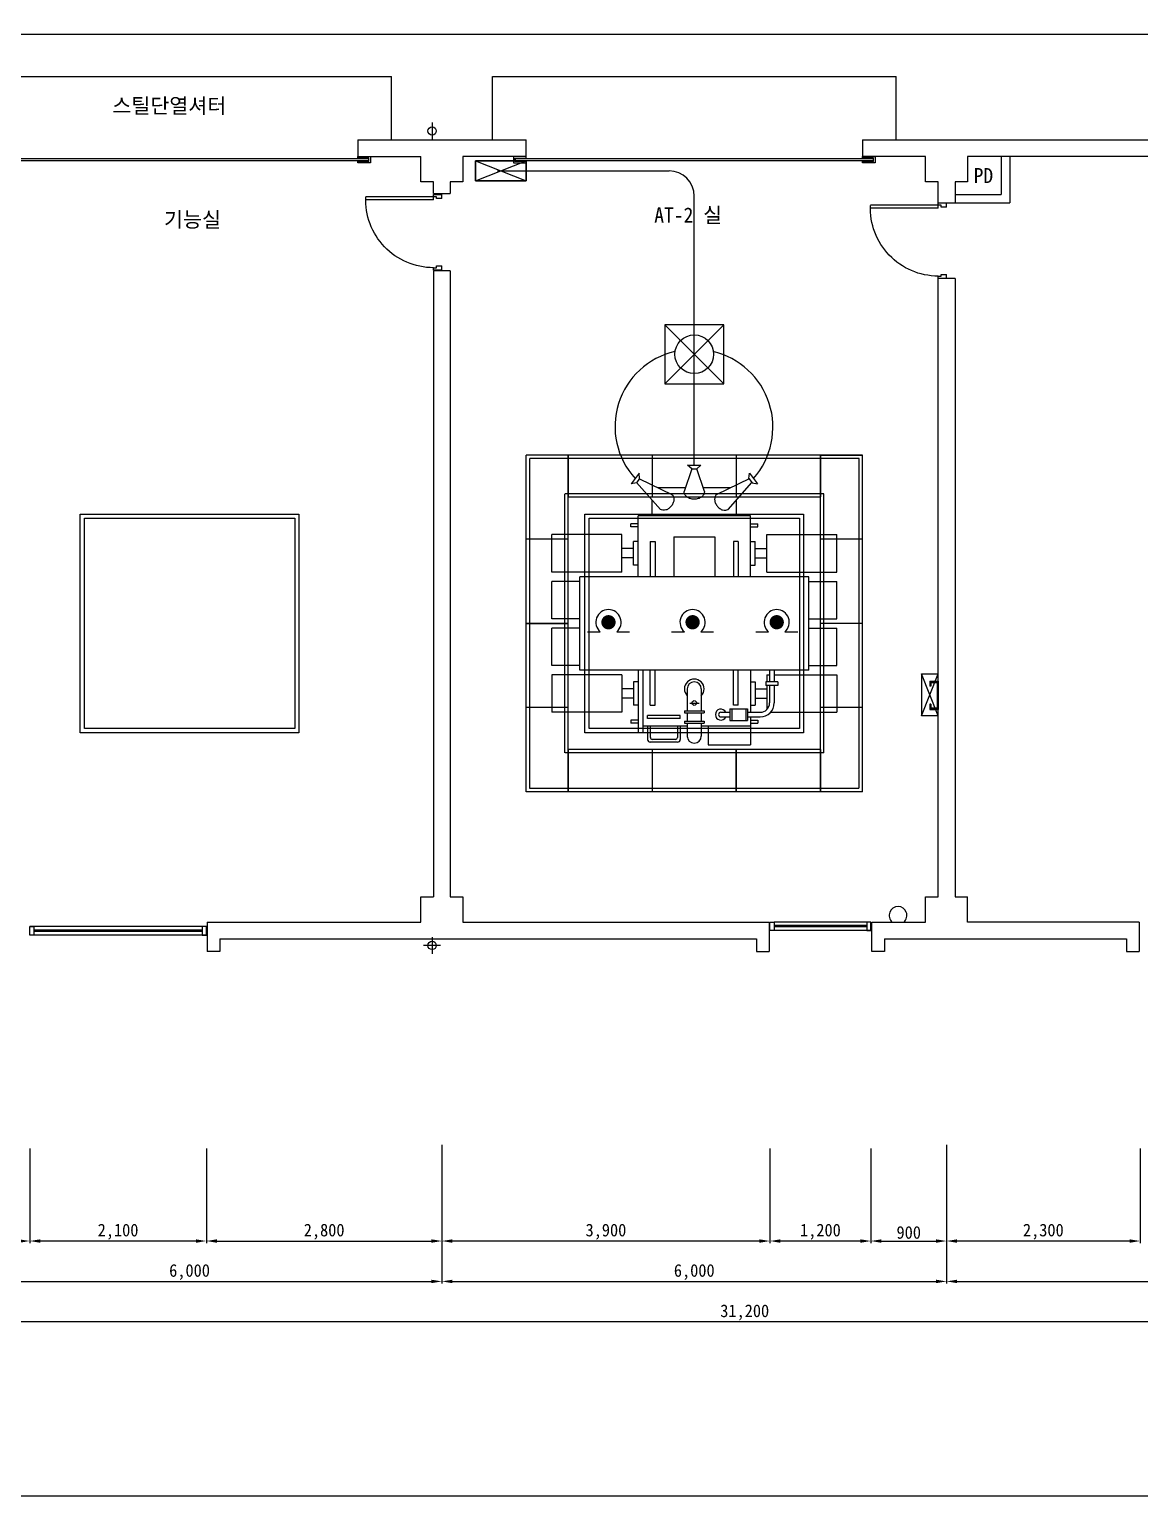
# Model space of a CAD drawing. Header units: millimetres. Extents: x -56613 to -16813, y -66367 to -35122.
# Drawn here: x -44060 to -30860, y -66367 to -48936 of the extents above; entities that cross this region are included whole.
import ezdxf
from ezdxf.enums import TextEntityAlignment as Align

# ---------------------------------------------------------------- set-up
doc = ezdxf.new("R2010")
doc.units = ezdxf.units.MM
doc.linetypes.add('HIDDEN', pattern=[0.375, 0.25, -0.125])
doc.layers.add('TX-PAPR', color=2, linetype='Continuous', plot=False)
doc.layers.add('TZ-BASE', color=253, linetype='Continuous')
doc.layers.add('TZ-DIMS', color=1, linetype='Continuous')
doc.styles.get("Standard").update_dxf_attribs({"font": 'GulimChe.ttf'})
doc.dimstyles.new('D50', dxfattribs={"dimscale": 50, "dimtxt": 3, "dimasz": 2.5, "dimexe": 0.5, "dimexo": 0.5, "dimgap": 0.5, "dimtad": 1, "dimdec": 0, "dimzin": 1, "dimdsep": 46, "dimlunit": 6, "dimtxsty": 'Standard', "dimcen": 1, "dimclrd": 1, "dimclre": 1, "dimclrt": 3, "dimadec": 0, "dimazin": 0, "dimtfac": 1, "dimtdec": 0, "dimtix": 1, "dimtmove": 2, "dimatfit": 3, "dimfxl": 0, "dimtvp": 2, "dimlwd": -1, "dimlwe": -1, "dimarcsym": 0})

# ---------------------------------------------------------------- blocks, each defined once
blk = doc.blocks.new('*D377')
at = {"layer": 'DEFPOINTS', "color": 0, "ltscale": 0.1}
for p in [(-51155, -62649), (-19955, -62649), (-51155, -64300)]:
    blk.add_point(p, dxfattribs=at)
at = {"layer": 'TZ-DIMS', "color": 1, "ltscale": 0.1}
for p, q in [((-51155, -62674), (-51155, -64325)), ((-19955, -62674), (-19955, -64325)), ((-20080, -64300), (-51030, -64300))]:
    blk.add_line(p, q, dxfattribs=at)
for points in [[(-51030, -64280), (-51030, -64321), (-51155, -64300)], [(-20080, -64280), (-20080, -64321), (-19955, -64300)]]:
    blk.add_solid(points, dxfattribs=at)
at = {"layer": 'TZ-DIMS', "color": 3, "ltscale": 0.1, "insert": (-35555, -64189), "char_height": 150, "attachment_point": 5}
blk.add_mtext('31,200', dxfattribs=at)
blk = doc.blocks.new('*D378')
at = {"layer": 'DEFPOINTS', "color": 0, "ltscale": 0.1}
for p in [(-33155, -62173), (-27155, -62173), (-27155, -63820)]:
    blk.add_point(p, dxfattribs=at)
at = {"layer": 'TZ-DIMS', "color": 1, "ltscale": 0.1}
for p, q in [((-33155, -62198), (-33155, -63845)), ((-27155, -62198), (-27155, -63845)), ((-33030, -63820), (-27280, -63820))]:
    blk.add_line(p, q, dxfattribs=at)
for points in [[(-33030, -63800), (-33030, -63841), (-33155, -63820)], [(-27280, -63800), (-27280, -63841), (-27155, -63820)]]:
    blk.add_solid(points, dxfattribs=at)
at = {"layer": 'TZ-DIMS', "color": 3, "ltscale": 0.1, "insert": (-30155, -63709), "char_height": 150, "attachment_point": 5}
blk.add_mtext('6,000', dxfattribs=at)
blk = doc.blocks.new('*D386')
at = {"layer": 'DEFPOINTS', "color": 0, "ltscale": 0.1}
for p in [(-33155, -62214), (-30855, -62214), (-33155, -63340)]:
    blk.add_point(p, dxfattribs=at)
at = {"layer": 'TZ-DIMS', "color": 1, "ltscale": 0.1}
for p, q in [((-33155, -62239), (-33155, -63365)), ((-30855, -62239), (-30855, -63365)), ((-30980, -63340), (-33030, -63340))]:
    blk.add_line(p, q, dxfattribs=at)
for points in [[(-33030, -63320), (-33030, -63361), (-33155, -63340)], [(-30980, -63320), (-30980, -63361), (-30855, -63340)]]:
    blk.add_solid(points, dxfattribs=at)
at = {"layer": 'TZ-DIMS', "color": 3, "ltscale": 0.1, "insert": (-32005, -63229), "char_height": 150, "attachment_point": 5}
blk.add_mtext('2,300', dxfattribs=at)
blk = doc.blocks.new('*D387')
at = {"layer": 'DEFPOINTS', "color": 0, "ltscale": 0.1}
for p in [(-39155, -62214), (-35255, -62214), (-39155, -63340)]:
    blk.add_point(p, dxfattribs=at)
at = {"layer": 'TZ-DIMS', "color": 1, "ltscale": 0.1}
for p, q in [((-39155, -62239), (-39155, -63365)), ((-35255, -62239), (-35255, -63365)), ((-35380, -63340), (-39030, -63340))]:
    blk.add_line(p, q, dxfattribs=at)
for points in [[(-39030, -63320), (-39030, -63361), (-39155, -63340)], [(-35380, -63320), (-35380, -63361), (-35255, -63340)]]:
    blk.add_solid(points, dxfattribs=at)
at = {"layer": 'TZ-DIMS', "color": 3, "ltscale": 0.1, "insert": (-37205, -63229), "char_height": 150, "attachment_point": 5}
blk.add_mtext('3,900', dxfattribs=at)
blk = doc.blocks.new('*D401')
at = {"layer": 'DEFPOINTS', "color": 0, "ltscale": 0.1}
for p in [(-35255, -62214), (-34055, -62214), (-35255, -63340)]:
    blk.add_point(p, dxfattribs=at)
at = {"layer": 'TZ-DIMS', "color": 1, "ltscale": 0.1}
for p, q in [((-35255, -62239), (-35255, -63365)), ((-34055, -62239), (-34055, -63365)), ((-34180, -63340), (-35130, -63340))]:
    blk.add_line(p, q, dxfattribs=at)
for points in [[(-35130, -63320), (-35130, -63361), (-35255, -63340)], [(-34180, -63320), (-34180, -63361), (-34055, -63340)]]:
    blk.add_solid(points, dxfattribs=at)
at = {"layer": 'TZ-DIMS', "color": 3, "ltscale": 0.1, "insert": (-34655, -63229), "char_height": 150, "attachment_point": 5}
blk.add_mtext('1,200', dxfattribs=at)
blk = doc.blocks.new('*D402')
at = {"layer": 'DEFPOINTS', "color": 0, "ltscale": 0.1}
for p in [(-34055, -62214), (-33155, -62214), (-33155, -63340)]:
    blk.add_point(p, dxfattribs=at)
at = {"layer": 'TZ-DIMS', "color": 1, "ltscale": 0.1}
for p, q in [((-34055, -62239), (-34055, -63365)), ((-33155, -62239), (-33155, -63365)), ((-33930, -63340), (-33280, -63340))]:
    blk.add_line(p, q, dxfattribs=at)
for points in [[(-33930, -63320), (-33930, -63361), (-34055, -63340)], [(-33280, -63320), (-33280, -63361), (-33155, -63340)]]:
    blk.add_solid(points, dxfattribs=at)
at = {"layer": 'TZ-DIMS', "color": 3, "ltscale": 0.1, "insert": (-33605, -63239), "char_height": 150, "attachment_point": 5}
blk.add_mtext('900', dxfattribs=at)
blk = doc.blocks.new('*D419')
at = {"layer": 'DEFPOINTS', "color": 0, "ltscale": 0.1}
for p in [(-45155, -62173), (-39155, -62173), (-39155, -63820)]:
    blk.add_point(p, dxfattribs=at)
at = {"layer": 'TZ-DIMS', "color": 1, "ltscale": 0.1}
for p, q in [((-45155, -62198), (-45155, -63845)), ((-39155, -62198), (-39155, -63845)), ((-45030, -63820), (-39280, -63820))]:
    blk.add_line(p, q, dxfattribs=at)
for points in [[(-45030, -63800), (-45030, -63841), (-45155, -63820)], [(-39280, -63800), (-39280, -63841), (-39155, -63820)]]:
    blk.add_solid(points, dxfattribs=at)
at = {"layer": 'TZ-DIMS', "color": 3, "ltscale": 0.1, "insert": (-42155, -63709), "char_height": 150, "attachment_point": 5}
blk.add_mtext('6,000', dxfattribs=at)
blk = doc.blocks.new('*D420')
at = {"layer": 'DEFPOINTS', "color": 0, "ltscale": 0.1}
for p in [(-39155, -62173), (-33155, -62173), (-33155, -63820)]:
    blk.add_point(p, dxfattribs=at)
at = {"layer": 'TZ-DIMS', "color": 1, "ltscale": 0.1}
for p, q in [((-39155, -62198), (-39155, -63845)), ((-33155, -62198), (-33155, -63845)), ((-39030, -63820), (-33280, -63820))]:
    blk.add_line(p, q, dxfattribs=at)
for points in [[(-39030, -63800), (-39030, -63841), (-39155, -63820)], [(-33280, -63800), (-33280, -63841), (-33155, -63820)]]:
    blk.add_solid(points, dxfattribs=at)
at = {"layer": 'TZ-DIMS', "color": 3, "ltscale": 0.1, "insert": (-36155, -63709), "char_height": 150, "attachment_point": 5}
blk.add_mtext('6,000', dxfattribs=at)
blk = doc.blocks.new('*D421')
at = {"layer": 'DEFPOINTS', "color": 0, "ltscale": 0.1}
for p in [(-45155, -62214), (-44055, -62214), (-45155, -63340)]:
    blk.add_point(p, dxfattribs=at)
at = {"layer": 'TZ-DIMS', "color": 1, "ltscale": 0.1}
for p, q in [((-45155, -62239), (-45155, -63365)), ((-44055, -62239), (-44055, -63365)), ((-44180, -63340), (-45030, -63340))]:
    blk.add_line(p, q, dxfattribs=at)
for points in [[(-45030, -63320), (-45030, -63361), (-45155, -63340)], [(-44180, -63320), (-44180, -63361), (-44055, -63340)]]:
    blk.add_solid(points, dxfattribs=at)
at = {"layer": 'TZ-DIMS', "color": 3, "ltscale": 0.1, "insert": (-44605, -63229), "char_height": 150, "attachment_point": 5}
blk.add_mtext('1,100', dxfattribs=at)
blk = doc.blocks.new('*D422')
at = {"layer": 'DEFPOINTS', "color": 0, "ltscale": 0.1}
for p in [(-44055, -62214), (-41955, -62214), (-44055, -63340)]:
    blk.add_point(p, dxfattribs=at)
at = {"layer": 'TZ-DIMS', "color": 1, "ltscale": 0.1}
for p, q in [((-44055, -62239), (-44055, -63365)), ((-41955, -62239), (-41955, -63365)), ((-42080, -63340), (-43930, -63340))]:
    blk.add_line(p, q, dxfattribs=at)
for points in [[(-43930, -63320), (-43930, -63361), (-44055, -63340)], [(-42080, -63320), (-42080, -63361), (-41955, -63340)]]:
    blk.add_solid(points, dxfattribs=at)
at = {"layer": 'TZ-DIMS', "color": 3, "ltscale": 0.1, "insert": (-43005, -63229), "char_height": 150, "attachment_point": 5}
blk.add_mtext('2,100', dxfattribs=at)
blk = doc.blocks.new('*D423')
at = {"layer": 'DEFPOINTS', "color": 0, "ltscale": 0.1}
for p in [(-41955, -62214), (-39155, -62214), (-39155, -63340)]:
    blk.add_point(p, dxfattribs=at)
at = {"layer": 'TZ-DIMS', "color": 1, "ltscale": 0.1}
for p, q in [((-41955, -62239), (-41955, -63365)), ((-39155, -62239), (-39155, -63365)), ((-41830, -63340), (-39280, -63340))]:
    blk.add_line(p, q, dxfattribs=at)
for points in [[(-41830, -63320), (-41830, -63361), (-41955, -63340)], [(-39280, -63320), (-39280, -63361), (-39155, -63340)]]:
    blk.add_solid(points, dxfattribs=at)
at = {"layer": 'TZ-DIMS', "color": 3, "ltscale": 0.1, "insert": (-40555, -63229), "char_height": 150, "attachment_point": 5}
blk.add_mtext('2,800', dxfattribs=at)
blk = doc.blocks.new('2P-D203')
at = {"color": 0}
for p, q in [((29, 50), (29, 855)), ((65, 50), (65, 856)), ((0, 50), (0, -50)), ((29, 50), (0, 50)), ((65, 50), (29, 50)), ((29, 14), (29, 50)), ((50, 14), (29, 14)), ((50, -50), (50, 14)), ((871, 14), (850, 14)), ((871, 14), (850, 14)), ((850, 14), (850, -50)), ((900, 50), (871, 50)), ((871, 50), (871, 14)), ((900, -50), (900, 50)), ((50, -50), (0, -50)), ((900, -50), (850, -50))]:
    blk.add_line(p, q, dxfattribs=at)
blk.add_arc((65, 50), 806, 0, 92.5062, dxfattribs=at)

msp = doc.modelspace()

# ---------------------------------------------------------------- linework, layer by layer
at = {"layer": 'TX-PAPR'}
msp.add_lwpolyline([(-56613.3, -66367.3), (-16813.3, -66367.3), (-16813.3, -40567.3), (-56613.3, -40567.3)], close=True, dxfattribs=at)
at = {"layer": 'TZ-BASE'}
for p, q in [((-22904.7, -48998.5), (-51404.7, -48998.5)), ((-44554.7, -49498.5), (-39754.7, -49498.5)), ((-39754.7, -50248.5), (-39754.7, -49498.5)), ((-38554.7, -50248.5), (-38554.7, -49498.5)), ((-38554.7, -49498.5), (-33754.7, -49498.5)), ((-33754.7, -50248.5), (-33754.7, -49498.5)), ((-39272, -50044.5), (-39272, -50244.5)), ((-40154.8, -50248.5), (-40154.8, -50448.5)), ((-40154.7, -50248.5), (-38154.7, -50248.5)), ((-38154.7, -50448.5), (-38154.7, -50248.5)), ((-34154.7, -50248.5), (-34154.7, -50448.5)), ((-34154.5, -50248.5), (-26654.7, -50248.5)), ((-40154.7, -50448.5), (-39404.7, -50448.5)), ((-39404.7, -50748.5), (-39404.7, -50448.5)), ((-38154.7, -50448.5), (-38904.7, -50448.5)), ((-38904.7, -50448.5), (-38904.7, -50748.5)), ((-38754.7, -50738.5), (-38154.7, -50498.5)), ((-38754.7, -50498.5), (-38154.7, -50738.5)), ((-33404.7, -50448.5), (-34154.7, -50448.5)), ((-33504.7, -50448.5), (-34154.5, -50448.5)), ((-33404.7, -50748.5), (-33404.7, -50448.5)), ((-32904.7, -50448.5), (-32904.7, -50748.5)), ((-27404.7, -50448.5), (-32904.7, -50448.5)), ((-32504.7, -50448.5), (-32504.7, -50898.5)), ((-32404.7, -50448.5), (-32404.7, -50998.5)), ((-38492.2, -50618.5), (-36454.7, -50618.5)), ((-39254.7, -50748.5), (-39404.7, -50748.5)), ((-39254.7, -50888.5), (-39254.7, -50748.5)), ((-39254.7, -50888.5), (-39054.7, -50888.5)), ((-39054.7, -50748.5), (-39054.7, -50888.5)), ((-38904.7, -50748.5), (-39054.7, -50748.5)), ((-33254.7, -50748.5), (-33404.7, -50748.5)), ((-33254.7, -50998.5), (-33254.7, -50748.5)), ((-33054.7, -50748.5), (-33054.7, -50998.5)), ((-32904.7, -50748.5), (-33054.7, -50748.5)), ((-33054.7, -50898.5), (-32504.7, -50898.5)), ((-36154.7, -54115.3), (-36154.7, -50918.5)), ((-33254.7, -50998.5), (-33054.7, -50998.5)), ((-33054.7, -50998.5), (-32404.7, -50998.5)), ((-39254.7, -51808.5), (-39254.7, -59248.5)), ((-39054.7, -51808.5), (-39254.7, -51808.5)), ((-39054.7, -51808.5), (-39054.7, -59248.5)), ((-33254.7, -59248.5), (-33254.7, -51898.5)), ((-33054.7, -51898.5), (-33254.7, -51898.5)), ((-33054.7, -51898.5), (-33054.7, -59248.5)), ((-35804.7, -52448.5), (-36504.7, -53148.5)), ((-35804.7, -53148.5), (-36504.7, -52448.5)), ((-38154.7, -54998.5), (-38154.7, -53998.5)), ((-37654.7, -53998.5), (-38154.7, -53998.5)), ((-37654.7, -53998.5), (-38149.7, -53998.5)), ((-37654.7, -54998.5), (-37654.7, -53998.5)), ((-36654.7, -53998.5), (-37654.7, -53998.5)), ((-37654.7, -53998.5), (-37654.7, -54498.5)), ((-37654.7, -53998.5), (-37654.7, -54493.5)), ((-36654.7, -53998.5), (-36654.7, -54498.5)), ((-35654.7, -53998.5), (-36654.7, -53998.5)), ((-34654.7, -53998.5), (-35654.7, -53998.5)), ((-35654.7, -53998.5), (-35654.7, -54498.5)), ((-34654.7, -54998.5), (-34654.7, -53998.5)), ((-34654.7, -53998.5), (-34654.7, -54493.5)), ((-34154.7, -54998.5), (-34154.7, -53998.5)), ((-36811.4, -54210.4), (-36906.8, -54337.7)), ((-36804.6, -54277.1), (-36811.4, -54210.4)), ((-36184.9, -54160.8), (-36275.2, -54431.7)), ((-36234.2, -54115.3), (-36075.1, -54115.3)), ((-36185, -54160.8), (-36234.2, -54115.3)), ((-36185, -54160.8), (-36124.4, -54160.8)), ((-36124.4, -54160.8), (-36075.1, -54115.3)), ((-36034.1, -54431.7), (-36124.4, -54160.8)), ((-35504.8, -54277.1), (-35497.9, -54210.4)), ((-35497.9, -54210.4), (-35402.5, -54337.7)), ((-36840.9, -54325.5), (-36906.8, -54337.7)), ((-36804.6, -54277.1), (-36840.9, -54325.5)), ((-36555.7, -54642.3), (-36840.1, -54324.5)), ((-36806.8, -54280.1), (-36422, -54464.1)), ((-35502.5, -54280.1), (-35887.3, -54464.1)), ((-35753.6, -54642.3), (-35469.2, -54324.5)), ((-35504.8, -54277.1), (-35468.4, -54325.5)), ((-35468.4, -54325.5), (-35402.5, -54337.7)), ((-36654.7, -54498.5), (-37654.7, -54498.5)), ((-36656, -54720.3), (-36656, -54530.3)), ((-36656, -54720.3), (-36656, -54530.3)), ((-35654.7, -54498.5), (-36654.7, -54498.5)), ((-36260, -54386.1), (-36585.1, -54386.1)), ((-36260, -54386.1), (-36585.1, -54386.1)), ((-35724.2, -54386.1), (-36049.3, -54386.1)), ((-35724.2, -54386.1), (-36049.3, -54386.1)), ((-34654.7, -54498.5), (-35654.7, -54498.5)), ((-35653.3, -54720.3), (-35653.3, -54530.3)), ((-35653.3, -54720.3), (-35653.3, -54530.3)), ((-35653.3, -54720.3), (-35653.3, -54530.3)), ((-35653.3, -54720.3), (-35653.3, -54530.3)), ((-36821.6, -55442.8), (-36821.6, -54720.3)), ((-35487.8, -54720.3), (-36821.6, -54720.3)), ((-35653.3, -54720.3), (-36656, -54720.3)), ((-35487.8, -55442.8), (-35487.8, -54720.3)), ((-36910.5, -54848.1), (-36910.5, -54814.8)), ((-36910.5, -54848.1), (-36910.5, -54814.8)), ((-36821.6, -54814.8), (-36910.5, -54814.8)), ((-36821.6, -54814.8), (-36910.5, -54814.8)), ((-36910.5, -54848.1), (-36910.5, -54814.8)), ((-36910.5, -54848.1), (-36910.5, -54814.8)), ((-36821.6, -54814.8), (-36910.5, -54814.8)), ((-36821.6, -54814.8), (-36910.5, -54814.8)), ((-36821.6, -54848.1), (-36910.5, -54848.1)), ((-36821.6, -54848.1), (-36910.5, -54848.1)), ((-36821.6, -54848.1), (-36910.5, -54848.1)), ((-36821.6, -54848.1), (-36910.5, -54848.1)), ((-35487.8, -54814.8), (-35398.9, -54814.8)), ((-35487.8, -54814.8), (-35398.9, -54814.8)), ((-35487.8, -54848.1), (-35398.9, -54848.1)), ((-35487.8, -54848.1), (-35398.9, -54848.1)), ((-35398.9, -54848.1), (-35398.9, -54814.8)), ((-35398.9, -54848.1), (-35398.9, -54814.8)), ((-38154.7, -55998.5), (-38154.7, -54998.5)), ((-37654.7, -54998.5), (-38154.7, -54998.5)), ((-37654.7, -54998.5), (-38154.7, -54998.5)), ((-37654.7, -54998.5), (-38149.7, -54998.5)), ((-37849.7, -55387.2), (-37849.7, -54942.6)), ((-37016.1, -54942.6), (-37849.7, -54942.6)), ((-37654.7, -55998.5), (-37654.7, -54998.5)), ((-37016.1, -55387.2), (-37016.1, -54942.6)), ((-36877.1, -55303.8), (-36877.1, -55026)), ((-36877.1, -55303.8), (-36877.1, -55026)), ((-36821.6, -55026), (-36877.1, -55026)), ((-36821.6, -55026), (-36877.1, -55026)), ((-36677.1, -55026), (-36677.1, -55442.8)), ((-36677.1, -55026), (-36621.5, -55026)), ((-36621.5, -55026), (-36621.5, -55442.8)), ((-36399.2, -54970.4), (-36399.2, -55442.8)), ((-36399.2, -54970.4), (-35910.1, -54970.4)), ((-35910.1, -54970.4), (-35910.1, -55442.8)), ((-35687.9, -55026), (-35687.9, -55442.8)), ((-35687.9, -55026), (-35687.9, -55442.8)), ((-35632.3, -55026), (-35687.9, -55026)), ((-35632.3, -55026), (-35687.9, -55026)), ((-35632.3, -55026), (-35632.3, -55442.8)), ((-35632.3, -55026), (-35632.3, -55442.8)), ((-35487.8, -55026), (-35432.2, -55026)), ((-35487.8, -55026), (-35432.2, -55026)), ((-35432.2, -55303.8), (-35432.2, -55026)), ((-35432.2, -55303.8), (-35432.2, -55026)), ((-35293.3, -54942.6), (-34459.7, -54942.6)), ((-35293.3, -55387.2), (-35293.3, -54942.6)), ((-34654.7, -55998.5), (-34654.7, -54998.5)), ((-34154.7, -54998.5), (-34654.7, -54998.5)), ((-34154.7, -54998.5), (-34654.7, -54998.5)), ((-34154.7, -54998.5), (-34649.7, -54998.5)), ((-34459.7, -55387.2), (-34459.7, -54942.6)), ((-34154.7, -55998.5), (-34154.7, -54998.5)), ((-36877.1, -55109.3), (-37016.1, -55109.3)), ((-36877.1, -55109.3), (-37016.1, -55109.3)), ((-36877.1, -55220.5), (-37016.1, -55220.5)), ((-36877.1, -55220.5), (-37016.1, -55220.5)), ((-35432.2, -55109.3), (-35293.3, -55109.3)), ((-35432.2, -55109.3), (-35293.3, -55109.3)), ((-35432.2, -55220.5), (-35293.3, -55220.5)), ((-35432.2, -55220.5), (-35293.3, -55220.5)), ((-37016.1, -55387.2), (-37849.7, -55387.2)), ((-36821.6, -55303.8), (-36877.1, -55303.8)), ((-36821.6, -55303.8), (-36877.1, -55303.8)), ((-35487.8, -55303.8), (-35432.2, -55303.8)), ((-35487.8, -55303.8), (-35432.2, -55303.8)), ((-35293.3, -55387.2), (-34459.7, -55387.2)), ((-37849.7, -55942.9), (-37849.7, -55498.3)), ((-37849.7, -55942.9), (-37849.7, -55498.3)), ((-37516.2, -55498.3), (-37849.7, -55498.3)), ((-37516.2, -55498.3), (-37849.7, -55498.3)), ((-34793.1, -55442.8), (-37516.2, -55442.8)), ((-34793.1, -55442.8), (-37516.2, -55442.8)), ((-37516.2, -56554.2), (-37516.2, -55442.8)), ((-37516.2, -56554.2), (-37516.2, -55442.8)), ((-34793.1, -56554.2), (-34793.1, -55442.8)), ((-34793.1, -56554.2), (-34793.1, -55442.8)), ((-34793.1, -55498.3), (-34459.7, -55498.3)), ((-34793.1, -55498.3), (-34459.7, -55498.3)), ((-34459.7, -55942.9), (-34459.7, -55498.3)), ((-34459.7, -55942.9), (-34459.7, -55498.3)), ((-37516.2, -55942.9), (-37849.7, -55942.9)), ((-37516.2, -55942.9), (-37849.7, -55942.9)), ((-34793.1, -55942.9), (-34459.7, -55942.9)), ((-34793.1, -55942.9), (-34459.7, -55942.9)), ((-37654.7, -55998.5), (-38154.7, -55998.5)), ((-37516.2, -56054.1), (-37849.7, -56054.1)), ((-37516.2, -56054.1), (-37849.7, -56054.1)), ((-37849.7, -56498.7), (-37849.7, -56054.1)), ((-37849.7, -56498.7), (-37849.7, -56054.1)), ((-37654.7, -56998.5), (-37654.7, -55998.5)), ((-37424.6, -56098, -0.3), (-37272.4, -56098, -0.3)), ((-37076.7, -56098, -0.3), (-36924.6, -56098, -0.3)), ((-36424.6, -56098, -0.3), (-36272.4, -56098, -0.3)), ((-36076.7, -56098, -0.3), (-35924.6, -56098, -0.3)), ((-35424.6, -56098, -0.3), (-35272.4, -56098, -0.3)), ((-35076.7, -56098, -0.3), (-34924.6, -56098, -0.3)), ((-34793.1, -56054.1), (-34459.7, -56054.1)), ((-34793.1, -56054.1), (-34459.7, -56054.1)), ((-34654.7, -56998.5), (-34654.7, -55998.5)), ((-34154.7, -55998.5), (-34654.7, -55998.5)), ((-34154.7, -55998.5), (-34654.7, -55998.5)), ((-34154.7, -55998.5), (-34649.7, -55998.5)), ((-34459.7, -56498.7), (-34459.7, -56054.1)), ((-34459.7, -56498.7), (-34459.7, -56054.1)), ((-34154.7, -56998.5), (-34154.7, -55998.5)), ((-37516.2, -56498.7), (-37849.7, -56498.7)), ((-37516.2, -56498.7), (-37849.7, -56498.7)), ((-37016.1, -56609.8), (-37849.7, -56609.8)), ((-37849.7, -56609.8), (-37849.7, -57054.4)), ((-34793.1, -56554.2), (-37516.2, -56554.2)), ((-34793.1, -56554.2), (-37516.2, -56554.2)), ((-37016.1, -56609.8), (-37016.1, -57054.4)), ((-36821.6, -56554.2), (-36821.6, -57298.9)), ((-36821.6, -56554.2), (-36821.6, -57298.9)), ((-36766, -56554.2), (-36766, -57298.9)), ((-36766, -56554.2), (-36766, -57298.9)), ((-36677.1, -56971), (-36677.1, -56554.2)), ((-36621.5, -56971), (-36621.5, -56554.2)), ((-35687.9, -56971), (-35687.9, -56554.2)), ((-35632.3, -56971), (-35632.3, -56554.2)), ((-35632.3, -56971), (-35632.3, -56554.2)), ((-35487.8, -56554.2), (-35487.8, -57054.4)), ((-35487.8, -56554.2), (-35487.8, -57054.4)), ((-35293.3, -56609.8), (-35259.9, -56609.8)), ((-35293.3, -56609.8), (-35259.9, -56609.8)), ((-35293.3, -56609.8), (-35293.3, -56693.2)), ((-35293.3, -56609.8), (-35293.3, -56693.2)), ((-35259.9, -56554.2), (-35259.9, -56693.2)), ((-35259.9, -56554.2), (-35259.9, -56693.2)), ((-35204.4, -56554.2), (-35204.4, -56693.2)), ((-35204.4, -56554.2), (-35204.4, -56693.2)), ((-35204.4, -56609.8), (-34459.7, -56609.8)), ((-34793.1, -56498.7), (-34459.7, -56498.7)), ((-34793.1, -56498.7), (-34459.7, -56498.7)), ((-34459.7, -56609.8), (-34459.7, -57054.4)), ((-33254.7, -57098.5), (-33454.7, -56598.5)), ((-33454.7, -57098.5), (-33254.7, -56598.5)), ((-33454.7, -56598.5), (-33454.7, -57098.5)), ((-33454.7, -56598.5), (-33254.7, -56598.5)), ((-36877.1, -56776.5), (-37016.1, -56776.5)), ((-36877.1, -56776.5), (-37016.1, -56776.5)), ((-36821.6, -56693.2), (-36877.1, -56693.2)), ((-36821.6, -56693.2), (-36877.1, -56693.2)), ((-36877.1, -56693.2), (-36877.1, -56971)), ((-36877.1, -56693.2), (-36877.1, -56971)), ((-36238, -56776.5), (-36238, -57037.7)), ((-36238, -56776.5), (-36238, -57037.7)), ((-36071.3, -56776.5), (-36071.3, -57037.7)), ((-36071.3, -56776.5), (-36071.3, -57037.7)), ((-35487.8, -56693.2), (-35432.2, -56693.2)), ((-35487.8, -56693.2), (-35432.2, -56693.2)), ((-35432.2, -56693.2), (-35432.2, -56971)), ((-35432.2, -56693.2), (-35432.2, -56971)), ((-35432.2, -56776.5), (-35293.3, -56776.5)), ((-35432.2, -56776.5), (-35293.3, -56776.5)), ((-35159.9, -56693.2), (-35304.4, -56693.2)), ((-35159.9, -56693.2), (-35304.4, -56693.2)), ((-35304.4, -56693.2), (-35304.4, -56737.6)), ((-35304.4, -56693.2), (-35304.4, -56737.6)), ((-35159.9, -56737.6), (-35304.4, -56737.6)), ((-35159.9, -56737.6), (-35304.4, -56737.6)), ((-35293.3, -56737.6), (-35293.3, -57022.6)), ((-35293.3, -56737.6), (-35293.3, -57022.6)), ((-35259.9, -56737.6), (-35259.9, -56943.3)), ((-35259.9, -56737.6), (-35259.9, -56943.3)), ((-35204.4, -56737.6), (-35204.4, -56943.3)), ((-35204.4, -56737.6), (-35204.4, -56943.3)), ((-35159.9, -56693.2), (-35159.9, -56737.6)), ((-35159.9, -56693.2), (-35159.9, -56737.6)), ((-33354.7, -56683.1), (-33354.7, -56745.6)), ((-33354.7, -56683.1), (-33254.7, -56683.1)), ((-33342.2, -56745.6), (-33354.7, -56745.6)), ((-33342.2, -56695.6), (-33342.2, -56745.6)), ((-33342.2, -56695.6), (-33267.2, -56695.6)), ((-33342.2, -56701.8), (-33267.2, -56701.8)), ((-33267.2, -56695.6), (-33267.2, -57008.1)), ((-33254.7, -56683.1), (-33254.7, -57020.6)), ((-37654.7, -56998.5), (-38154.7, -56998.5)), ((-37654.7, -56998.5), (-38154.7, -56998.5)), ((-37654.7, -56998.5), (-38149.7, -56998.5)), ((-37654.7, -57998.5), (-37654.7, -56998.5)), ((-36877.1, -56887.7), (-37016.1, -56887.7)), ((-36877.1, -56887.7), (-37016.1, -56887.7)), ((-36821.6, -56971), (-36877.1, -56971)), ((-36821.6, -56971), (-36877.1, -56971)), ((-36677.1, -56971), (-36621.5, -56971)), ((-36208.4, -56944.3), (-36095.6, -56944.3)), ((-35632.3, -56971), (-35687.9, -56971)), ((-35487.8, -56971), (-35432.2, -56971)), ((-35487.8, -56971), (-35432.2, -56971)), ((-35432.2, -56887.7), (-35293.3, -56887.7)), ((-35432.2, -56887.7), (-35293.3, -56887.7)), ((-34654.7, -57998.5), (-34654.7, -56998.5)), ((-34154.7, -56998.5), (-34654.7, -56998.5)), ((-34154.7, -56998.5), (-34654.7, -56998.5)), ((-34154.7, -56998.5), (-34649.7, -56998.5)), ((-34154.7, -57998.5), (-34154.7, -56998.5)), ((-33354.7, -56958.1), (-33354.7, -57020.6)), ((-33342.2, -56958.1), (-33354.7, -56958.1)), ((-33342.2, -56958.1), (-33342.2, -57008.1)), ((-37016.1, -57054.4), (-37849.7, -57054.4)), ((-36821.6, -57148.9), (-36910.5, -57148.9)), ((-36821.6, -57148.9), (-36910.5, -57148.9)), ((-36910.5, -57148.9), (-36910.5, -57182.2)), ((-36910.5, -57148.9), (-36910.5, -57182.2)), ((-36321.4, -57093.3), (-36710.4, -57093.3)), ((-36710.4, -57126.7), (-36710.4, -57093.3)), ((-36321.4, -57126.7), (-36710.4, -57126.7)), ((-36321.4, -57126.7), (-36321.4, -57093.3)), ((-36271.4, -57037.7), (-36271.4, -57060)), ((-36271.4, -57037.7), (-36271.4, -57060)), ((-36271.4, -57037.7), (-36038, -57037.7)), ((-36271.4, -57037.7), (-36038, -57037.7)), ((-36271.4, -57060), (-36038, -57060)), ((-36271.4, -57060), (-36038, -57060)), ((-36271.4, -57160), (-36271.4, -57182.2)), ((-36271.4, -57160), (-36271.4, -57182.2)), ((-36271.4, -57160), (-36038, -57160)), ((-36271.4, -57160), (-36038, -57160)), ((-36238, -57060), (-36238, -57160)), ((-36238, -57060), (-36238, -57160)), ((-36071.3, -57060), (-36071.3, -57160)), ((-36071.3, -57060), (-36071.3, -57160)), ((-36038, -57037.7), (-36038, -57060)), ((-36038, -57037.7), (-36038, -57060)), ((-36038, -57160), (-36038, -57182.2)), ((-36038, -57160), (-36038, -57182.2)), ((-35838.6, -57054.4), (-35732.3, -57054.4)), ((-35838.6, -57110), (-35732.3, -57110)), ((-35732.3, -57012.7), (-35521.1, -57012.7)), ((-35732.3, -57012.7), (-35732.3, -57151.7)), ((-35732.3, -57151.7), (-35521.1, -57151.7)), ((-35710.1, -57012.7), (-35710.1, -57151.7)), ((-35543.4, -57012.7), (-35543.4, -57151.7)), ((-35521.1, -57012.7), (-35521.1, -57151.7)), ((-35521.1, -57054.4), (-35371.1, -57054.4)), ((-35521.1, -57054.4), (-35371.1, -57054.4)), ((-35521.1, -57110), (-35371.1, -57110)), ((-35521.1, -57110), (-35371.1, -57110)), ((-35487.8, -57110), (-35487.8, -57443.4)), ((-35487.8, -57110), (-35487.8, -57443.4)), ((-35487.8, -57148.9), (-35398.9, -57148.9)), ((-35487.8, -57148.9), (-35398.9, -57148.9)), ((-35398.9, -57148.9), (-35398.9, -57182.2)), ((-35398.9, -57148.9), (-35398.9, -57182.2)), ((-35246.8, -57054.4), (-34459.7, -57054.4)), ((-33254.7, -57098.5), (-33454.7, -57098.5)), ((-33354.7, -57020.6), (-33254.7, -57020.6)), ((-33342.2, -57001.8), (-33267.2, -57001.8)), ((-33342.2, -57008.1), (-33267.2, -57008.1)), ((-36821.6, -57182.2), (-36910.5, -57182.2)), ((-36821.6, -57182.2), (-36910.5, -57182.2)), ((-36766, -57298.9), (-36821.6, -57298.9)), ((-36766, -57298.9), (-36821.6, -57298.9)), ((-36238, -57221.1), (-36766, -57221.1)), ((-36238, -57221.1), (-36766, -57221.1)), ((-36710.4, -57221.1), (-36710.4, -57376.7)), ((-36677.1, -57221.1), (-36677.1, -57354.5)), ((-36354.7, -57221.1), (-36354.7, -57354.5)), ((-36321.4, -57221.1), (-36321.4, -57376.7)), ((-36271.4, -57182.2), (-36038, -57182.2)), ((-36271.4, -57182.2), (-36038, -57182.2)), ((-36238, -57182.2), (-36238, -57351.4)), ((-36238, -57182.2), (-36238, -57351.4)), ((-36071.3, -57182.2), (-36071.3, -57338.4)), ((-36071.3, -57182.2), (-36071.3, -57338.4)), ((-35487.8, -57221.1), (-36071.3, -57221.1)), ((-35487.8, -57221.1), (-36071.3, -57221.1)), ((-35987.9, -57221.1), (-35987.9, -57443.4)), ((-35987.9, -57221.1), (-35987.9, -57443.4)), ((-35487.8, -57182.2), (-35398.9, -57182.2)), ((-35487.8, -57182.2), (-35398.9, -57182.2)), ((-36654.7, -57498.5), (-37654.7, -57498.5)), ((-37654.7, -57498.5), (-37654.7, -57998.5)), ((-37654.7, -57498.5), (-37654.7, -57993.5)), ((-36354.7, -57410.1), (-36677.1, -57410.1)), ((-36377, -57376.7), (-36654.8, -57376.7)), ((-35654.7, -57498.5), (-36654.7, -57498.5)), ((-36654.7, -57498.5), (-36654.7, -57998.5)), ((-36654.7, -57498.5), (-36654.7, -57993.5)), ((-36654.7, -57498.5), (-36654.7, -57998.5)), ((-35987.9, -57443.4), (-35487.8, -57443.4)), ((-35987.9, -57443.4), (-35487.8, -57443.4)), ((-34654.7, -57498.5), (-35654.7, -57498.5)), ((-35654.7, -57498.5), (-35654.7, -57998.5)), ((-34654.7, -57498.5), (-34654.7, -57993.5)), ((-34654.7, -57498.5), (-34654.7, -57998.5)), ((-34654.7, -57998.5), (-35654.7, -57998.5)), ((-34154.7, -57998.5), (-34654.7, -57998.5)), ((-39404.7, -59548.5), (-39404.7, -59248.5)), ((-39404.7, -59248.5), (-39254.7, -59248.5)), ((-39054.7, -59248.5), (-38904.7, -59248.5)), ((-38904.7, -59248.5), (-38904.7, -59548.5)), ((-33404.7, -59548.5), (-33404.7, -59248.5)), ((-33404.7, -59248.5), (-33254.7, -59248.5)), ((-33054.7, -59248.5), (-32904.7, -59248.5)), ((-32904.7, -59548.5), (-32904.7, -59248.5)), ((-41954.7, -59603), (-44054.7, -59603)), ((-41944.7, -59548.5), (-39404.7, -59548.5)), ((-41944.7, -59548.5), (-41944.7, -59898.5)), ((-38904.7, -59548.5), (-35264.7, -59548.5)), ((-35264.7, -59548.5), (-35264.7, -59898.5)), ((-34054.7, -59548.5), (-35204.7, -59548.5)), ((-34104.7, -59590.5), (-35204.7, -59590.5)), ((-34104.7, -59606.5), (-35204.7, -59606.5)), ((-34044.7, -59898.5), (-34044.7, -59548.5)), ((-34044.7, -59548.5), (-33404.7, -59548.5)), ((-33907.5, -59548.5, -0.2), (-33801, -59548.5, -0.2)), ((-33664, -59548.5, -0.2), (-33557.5, -59548.5, -0.2)), ((-30864.7, -59548.5), (-32904.7, -59548.5)), ((-30864.7, -59548.5), (-30864.7, -59898.5)), ((-41954.7, -59703), (-44054.7, -59703)), ((-42004.7, -59645), (-44004.7, -59645)), ((-42004.7, -59661), (-44004.7, -59661)), ((-41794.7, -59748.5), (-35414.7, -59748.5)), ((-41794.7, -59748.5), (-41794.7, -59898.5)), ((-39272, -59726.2), (-39272, -59926.2)), ((-35414.7, -59748.5), (-35414.7, -59898.5)), ((-34054.7, -59648.5), (-35204.7, -59648.5)), ((-33894.7, -59748.5), (-31014.7, -59748.5)), ((-33894.7, -59748.5), (-33894.7, -59898.5)), ((-31014.7, -59748.5), (-31014.7, -59898.5)), ((-41794.7, -59898.5), (-41944.7, -59898.5)), ((-39172, -59826.2), (-39372, -59826.2)), ((-35414.7, -59898.5), (-35264.7, -59898.5)), ((-33894.7, -59898.5), (-34044.7, -59898.5)), ((-31014.7, -59898.5), (-30864.7, -59898.5))]:
    msp.add_line(p, q, dxfattribs=at)
at = {"layer": 'TZ-BASE', "linetype": 'HIDDEN'}
for p, q in [((-37694.7, -57538.5), (-37694.7, -54458.5)), ((-34614.7, -57538.5), (-34614.7, -54458.5)), ((-34614.7, -57538.5), (-37694.7, -57538.5))]:
    msp.add_line(p, q, dxfattribs=at)
at = {"layer": 'TZ-BASE', "flags": 128}
for points in [[(-40027.8, -50471), (-40027.8, -50501), (-44281.5, -50501), (-44281.5, -50471), (-40027.8, -50471)], [(-34027.8, -50471), (-34027.8, -50501), (-38281.5, -50501), (-38281.5, -50471), (-34027.8, -50471)], [(-40904.7, -54748.5), (-40904.7, -57248.5), (-43404.7, -57248.5), (-43404.7, -54748.5), (-40904.7, -54748.5)], [(-34904.7, -54748.5), (-34904.7, -57248.5), (-37404.7, -57248.5), (-37404.7, -54748.5), (-34904.7, -54748.5)]]:
    msp.add_lwpolyline(points, dxfattribs=at)
for points in [[(-40154.8, -50448.5), (-40004.8, -50448.5), (-40004.8, -50523.5), (-40154.8, -50523.5), (-40154.8, -50506), (-40022.8, -50506), (-40022.8, -50466), (-40154.8, -50466)], [(-38154.5, -50448.5), (-38304.5, -50448.5), (-38304.5, -50523.5), (-38154.5, -50523.5), (-38154.5, -50506), (-38286.5, -50506), (-38286.5, -50466), (-38154.5, -50466)], [(-34154.8, -50448.5), (-34004.8, -50448.5), (-34004.8, -50523.5), (-34154.8, -50523.5), (-34154.8, -50506), (-34022.8, -50506), (-34022.8, -50466), (-34154.8, -50466)], [(-40854.7, -54698.5), (-40854.7, -57298.5), (-43454.7, -57298.5), (-43454.7, -54698.5)], [(-34854.7, -54698.5), (-34854.7, -57298.5), (-37454.7, -57298.5), (-37454.7, -54698.5)]]:
    msp.add_lwpolyline(points, close=True, dxfattribs=at)
at = {"layer": 'TZ-BASE'}
for points in [[(-38754.7, -50498.5), (-38754.7, -50738.5), (-38154.7, -50738.5), (-38154.7, -50498.5)], [(-38154.7, -50498.5), (-38154.7, -50738.5), (-38754.7, -50738.5), (-38754.7, -50498.5)], [(-36504.7, -53148.5), (-35804.7, -53148.5), (-35804.7, -52448.5), (-36504.7, -52448.5)], [(-44054.7, -59603), (-44004.7, -59603), (-44004.7, -59703), (-44054.7, -59703)], [(-41954.7, -59603), (-42004.7, -59603), (-42004.7, -59703), (-41954.7, -59703)], [(-35254.7, -59548.5), (-35204.7, -59548.5), (-35204.7, -59648.5), (-35254.7, -59648.5)], [(-34054.7, -59548.5), (-34104.7, -59548.5), (-34104.7, -59648.5), (-34054.7, -59648.5)]]:
    msp.add_lwpolyline(points, close=True, dxfattribs=at)
for points in [[(-34654.7, -54498.5), (-34654.7, -53998.5), (-34154.7, -53998.5), (-34649.7, -53998.5)], [(-35654.7, -57993.5), (-35654.7, -57498.5), (-35654.7, -57998.5), (-36654.7, -57998.5), (-37654.7, -57998.5), (-38154.7, -57998.5), (-38154.7, -56998.5), (-38154.7, -55998.5), (-37654.7, -55998.5), (-38149.7, -55998.5)]]:
    msp.add_lwpolyline(points, dxfattribs=at)
at = {"layer": 'TZ-BASE', "linetype": 'HIDDEN'}
msp.add_lwpolyline([(-34194.7, -57958.5), (-34194.7, -54038.5), (-38114.7, -54038.5), (-38114.7, -57958.5)], close=True, dxfattribs=at)
msp.add_lwpolyline([(-34614.7, -54458.5), (-37694.7, -54458.5)], dxfattribs=at)
at = {"layer": 'TZ-BASE'}
for points in [[(-36422, -54464.1, -0.1322906), (-36403.6, -54487.6, -0.1066749), (-36396.7, -54523.9, -0.0832695), (-36404, -54561.8, -0.0719451), (-36425.3, -54600.9, -0.0719451), (-36456.9, -54632.3, -0.0832695), (-36491.2, -54649.9, -0.1066749), (-36527.9, -54653.4, -0.1322906), (-36555.7, -54642.3, -0.0990195)], [(-36422, -54464.1, -0.1322906), (-36403.6, -54487.6, -0.1066749), (-36396.7, -54523.9, -0.0832695), (-36404, -54561.8, -0.0719451), (-36425.3, -54600.9, -0.0719451), (-36456.9, -54632.3, -0.0832695), (-36491.2, -54649.9, -0.1066749), (-36527.9, -54653.4, -0.1322906), (-36555.7, -54642.3, -0.0990195)], [(-36034.1, -54431.7, -0.1266591), (-36042.7, -54465, -0.1060481), (-36069.4, -54495.8, -0.085858), (-36107.2, -54515.1, -0.0755529), (-36154.7, -54522.3, -0.0755529), (-36202.2, -54515.1, -0.085858), (-36239.9, -54495.8, -0.1060481), (-36266.7, -54465, -0.1266591), (-36275.2, -54431.7, -0.1266591)], [(-36034.1, -54431.7, -0.1266591), (-36042.7, -54465, -0.1060481), (-36069.4, -54495.8, -0.085858), (-36107.2, -54515.1, -0.0755529), (-36154.7, -54522.3, -0.0755529), (-36202.2, -54515.1, -0.085858), (-36239.9, -54495.8, -0.1060481), (-36266.7, -54465, -0.1266591), (-36275.2, -54431.7, -0.1266591)], [(-35887.3, -54464.1, 0.1322906), (-35905.7, -54487.6, 0.1066749), (-35912.7, -54523.9, 0.0832695), (-35905.4, -54561.8, 0.0719451), (-35884, -54600.9, 0.0719451), (-35852.5, -54632.3, 0.0832695), (-35818.1, -54649.9, 0.1066749), (-35781.4, -54653.4, 0.1322906), (-35753.6, -54642.3, 0.0990195)], [(-35887.3, -54464.1, 0.1322906), (-35905.7, -54487.6, 0.1066749), (-35912.7, -54523.9, 0.0832695), (-35905.4, -54561.8, 0.0719451), (-35884, -54600.9, 0.0719451), (-35852.5, -54632.3, 0.0832695), (-35818.1, -54649.9, 0.1066749), (-35781.4, -54653.4, 0.1322906), (-35753.6, -54642.3, 0.0990195)]]:
    msp.add_lwpolyline(points, format="xyb", dxfattribs=at)
at = {"layer": 'TZ-BASE', "const_width": 85}
for points in [[(-37217.1, -55984.3, -1), (-37132.1, -55984.3, -1)], [(-36217.1, -55984.3, -1), (-36132.1, -55984.3, -1)], [(-35217.1, -55984.3, -1), (-35132.1, -55984.3, -1)]]:
    msp.add_lwpolyline(points, format="xyb", close=True, dxfattribs=at)
at = {"layer": 'TZ-BASE'}
for centre, radius in [((-39272, -50144.5), 50), ((-36154.7, -52798.5), 230), ((-36154.7, -56944.3), 27.8), ((-36154.7, -56944.3), 27.8), ((-39272, -59826.2), 50)]:
    msp.add_circle(centre, radius, dxfattribs=at)
for centre, radius, start, end in [((-36454.7, -50918.5), 300, 0, 90), ((-36180.7, -53658.6), 916, 103.02532, 222.21609), ((-36142.4, -53664.3), 922.5, 318.62268, 76.79869), ((-37174.6, -55984.3, -0.3), 150, 310.72175, 229.27825), ((-36174.6, -55984.3, -0.3), 150, 310.72175, 229.27825), ((-35174.6, -55984.3, -0.3), 150, 310.72175, 229.27825), ((-36154.7, -56776.5), 116.7, 315.58469, 224.41531), ((-36154.7, -56776.5), 116.7, 315.58469, 224.41531), ((-36154.7, -56776.5), 83.4, 0, 180), ((-36154.7, -56776.5), 83.4, 0, 180), ((-35371.1, -56943.3), 111.1, 270, 0), ((-35371.1, -56943.3), 111.1, 270, 0), ((-35371.1, -56943.3), 166.7, 270, 0), ((-35371.1, -56943.3), 166.7, 270, 0), ((-35838.6, -57082.2), 64.8, 25.37693, 334.62307), ((-35838.6, -57082.2), 27.8, 90, 270), ((-35838.6, -57082.2), 27.8, 90, 270), ((-36154.7, -57338.4), 83.4, 180, 0), ((-36154.7, -57338.4), 83.4, 180, 0), ((-36677.1, -57376.7), 33.3, 180, 270), ((-36654.8, -57354.5), 22.2, 180, 270), ((-36377, -57354.5), 22.2, 270, 0), ((-36354.7, -57376.7), 33.3, 270, 0), ((-33732.5, -59468.9, -0.2), 105, 310.72175, 229.27825)]:
    msp.add_arc(centre, radius, start, end, dxfattribs=at)

# ---------------------------------------------------------------- block references
at = {"layer": 'TZ-BASE', "extrusion": (0, 0, -1), "zscale": -1, "rotation": 270}
for p in [(39204.7, -50898.5), (33204.7, -50998.5)]:
    msp.add_blockref('2P-D203', p, dxfattribs=at)

# ---------------------------------------------------------------- texts
at = {"layer": 'TZ-BASE'}
for s, p in [('스틸단열셔터', (-43073.1, -49934.1)), ('PD', (-32833.9, -50764.1))]:
    msp.add_text(s, height=180, dxfattribs=at).set_placement(p)
for s, p in [('AT-2 실', (-36226.9, -51140.4)), ('기능실', (-42119.7, -51196.1))]:
    msp.add_text(s, height=180, dxfattribs=at).set_placement(p, align=Align.MIDDLE)

# ---------------------------------------------------------------- dimensions: what is measured, and where the dimension line sits
at = {"layer": 'TZ-DIMS', "ltscale": 0.1}
for base, p1, p2, picture, middle in [((-39154.7, -63820.4), (-45154.7, -62173.4), (-39154.7, -62173.4), '*D419', (-42154.7, -63709.3)), ((-39154.7, -63340.4), (-41954.7, -62213.8), (-39154.7, -62213.8), '*D423', (-40554.7, -63229.3)), ((-33154.7, -63820.4), (-39154.7, -62173.4), (-33154.7, -62173.4), '*D420', (-36154.7, -63709.3)), ((-33154.7, -63340.4), (-34054.7, -62213.8), (-33154.7, -62213.8), '*D402', (-33604.7, -63238.7)), ((-27154.7, -63820.4), (-33154.7, -62173.4), (-27154.7, -62173.4), '*D378', (-30154.7, -63709.3)), ((-51154.7, -64300.4), (-19954.7, -62649.1), (-51154.7, -62649.1), '*D377', (-35554.7, -64189.2))]:
    dim = msp.add_linear_dim(base=base, p1=p1, p2=p2, dimstyle='D50', dxfattribs=at)
    dim.commit()
    dim.dimension.update_dxf_attribs({"geometry": picture, "text_midpoint": middle})
for base, p1, p2, picture, middle in [((-45154.7, -63340.4), (-44054.7, -62213.8), (-45154.7, -62213.8), '*D421', (-44604.7, -63229.2)), ((-44054.7, -63340.4), (-41954.7, -62213.8), (-44054.7, -62213.8), '*D422', (-43004.7, -63229.2)), ((-39154.7, -63340.4), (-35254.7, -62213.8), (-39154.7, -62213.8), '*D387', (-37204.7, -63229.3)), ((-35254.7, -63340.4), (-34054.7, -62213.8), (-35254.7, -62213.8), '*D401', (-34654.7, -63229.2)), ((-33154.7, -63340.4), (-30854.7, -62213.8), (-33154.7, -62213.8), '*D386', (-32004.7, -63229.3))]:
    dim = msp.add_linear_dim(base=base, p1=p1, p2=p2, angle=180, dimstyle='D50', dxfattribs=at)
    dim.commit()
    dim.dimension.update_dxf_attribs({"geometry": picture, "text_midpoint": middle})

doc.saveas('drawing.dxf')
